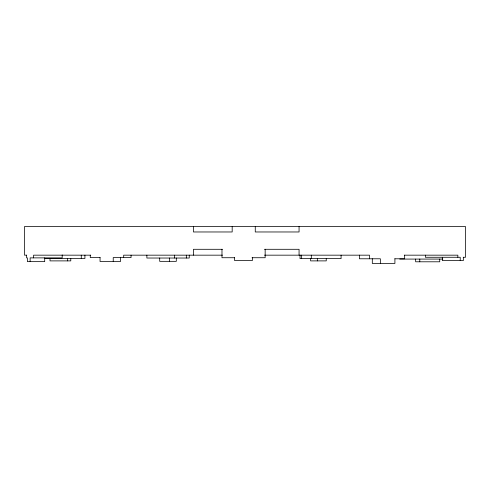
<?xml version="1.0" encoding="UTF-8"?>
<svg xmlns="http://www.w3.org/2000/svg" width="490" height="490" viewBox="0 0 490 490"><rect width="100%" height="100%" fill="white"/><g stroke="black" fill="none" stroke-linecap="round" stroke-linejoin="round"><path stroke-width="0.73" d="M222.485 249.294L193.464 249.294L193.464 255.168M264.496 249.294L299.065 249.294L299.065 255.168M26.693 255.168L24.5 255.168L24.5 226.545L465.5 226.545L465.5 257.275L463.228 257.275M90.736 255.168L33.577 255.168L33.577 257.881M222.485 255.168L123.682 255.168L123.682 257.575M264.496 255.168L369.491 255.168L369.491 258.781M404.305 255.168L457.856 255.168L457.856 257.275M100.144 257.575L90.276 257.575L90.276 255.168M234.673 257.728L221.982 257.728L221.982 249.294M252.056 257.728L265.157 257.728L265.157 249.294M44.431 258.481L84.917 258.481L84.917 255.168M394.811 258.781L404.66 258.781L404.66 255.168M399.724 259.081L442.807 259.081M463.338 257.275L463.338 260.588L442.329 260.588L442.329 257.275M460.22 260.588L460.22 257.275L425.387 257.275L425.387 255.168M439.738 259.081L439.738 261.795L415.655 261.795L415.655 259.081M419.783 259.081L419.783 261.795M394.909 258.781L394.909 263.455L372.308 263.455L372.308 258.781M380.356 263.455L380.356 258.781L359.391 258.781L359.391 255.168M341.077 255.168L341.077 258.634L300.021 258.634L300.021 255.168M326.242 258.634L326.242 260.888L310.617 260.888L310.617 258.634M317.342 258.634L317.342 260.888M311.297 255.168L311.297 258.634M301.65 255.168L301.65 258.634M299.065 226.545L299.065 231.972L255.266 231.972L255.266 226.545M252.344 257.728L252.344 260.588L234.624 260.588L234.624 257.728M232.18 226.545L232.18 231.972L193.464 231.972L193.464 226.545M189.25 255.168L189.25 258.028L146.871 258.028L146.871 255.168M186.335 255.168L186.335 258.028M176.308 258.028L176.308 261.341L159.703 261.341L159.703 258.028M174.532 255.168L174.532 258.028M169.43 258.028L169.43 261.341M131.057 255.168L131.057 257.575L113.227 257.575L113.227 261.495M120.528 257.575L120.528 261.495L100.052 261.495L100.052 257.575M81.267 255.168L81.267 258.481M70.781 258.481L70.781 260.888L50.011 260.888L50.011 258.481M67.657 258.481L67.657 260.888M62.193 254.929L62.193 257.881L30.129 257.881L30.129 261.642M44.694 257.881L44.694 261.642L27.409 261.642L27.409 257.881L26.552 257.881L26.552 255.168"/></g></svg>
